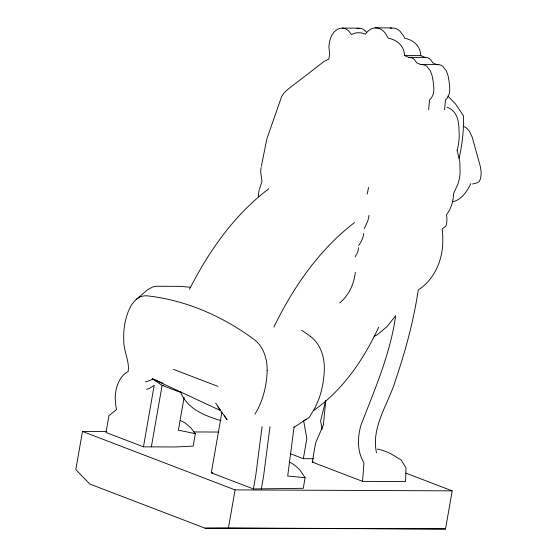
<?xml version="1.0" encoding="UTF-8"?>
<svg xmlns="http://www.w3.org/2000/svg" width="557" height="557" viewBox="0 0 557 557"><rect width="100%" height="100%" fill="white"/><g stroke="black" fill="none" stroke-linecap="round" stroke-linejoin="round"><path stroke-width="0.84" d="M377.43 449.06L379.679 449.569A121.83 81.698 -89.7 0 1 390.777 453.711L401.242 460.061L406.025 467.943L405.538 481.561L362.572 481.366L363.937 462.721C356.981 451.344 357.476 437.753 360.894 425.304C374.694 389.58 390.366 353.848 395.672 315.631L387.073 326.576L377.033 334.959L374.074 336.428M428.632 109.666L429.572 99.905L431.431 97.907L432.831 95.184A10.931 6.67 -88.3 0 0 433.833 89.649L433.819 88.486A48.793 29.765 -88.3 0 0 432.058 75.529L430.373 70.823L426.725 66.304A18.994 11.586 -88.3 0 0 422.171 64.577L420.995 64.64L416.768 62.857L414.54 59.731A16.696 10.186 -88.3 0 0 408.768 57.357L404.549 55.575C404.194 45.987 397.413 40.055 388.215 38.12L385.298 33.162L383.508 31.213A26.666 16.264 -88.3 0 0 377.326 27.982C372.466 27.147 367.933 30.287 365.392 34.221A42.151 25.713 -88.3 0 0 354.684 33.211L351.202 34.534L350.325 33.072A19.822 12.094 -88.3 0 0 344.63 28.498C338.343 26.555 332.78 32.069 330.802 37.577A18.179 11.091 -88.3 0 0 328.943 47.477L329.681 54.342L328.846 59.105L324.195 61.319L287.44 89.691L283.715 93.297L281.717 96.333L266.88 138.784L261.365 166.216M444.556 109.701L445.503 99.94L447.348 97.941L448.74 95.219A10.938 6.607 -88.2 0 0 449.743 89.684L449.729 88.521A48.8 29.486 -88.2 0 0 448.002 75.564L446.338 70.857L442.738 66.339A18.987 11.474 -88.2 0 0 438.234 64.619L420.995 64.64M325.727 400.936L323.366 424.921L315.589 443.052L312.268 462.101L362.572 481.366M262.089 426.641L255.705 475.88L253.421 488.949L303.259 488.294L305.104 477.704L300.223 470.54A49.274 33.044 -89.7 0 0 289.278 462.011M269.999 426.676L263.621 475.915L261.337 488.983M294.082 426.78L287.704 476.019L305.104 477.704M106.798 431.557L82.478 431.445L75.829 469.544L89.656 483.991L205.046 528.182L445.53 528.962L452.18 490.863L405.914 473.144M180.259 420.542A48.348 32.417 -89.7 0 1 185.857 423.529L190.954 427.971L195.34 433.694L193.168 446.129L175.448 446.972L143.455 446.832L154.192 385.312L149.081 388.633L146.366 389.301M151.365 446.867L162.101 385.347L152.548 378.851L150.299 380.417L145.391 381.9M184.123 397.266L178.386 430.164L195.34 433.694M253.421 488.949L211.305 472.816L221.895 412.159M205.046 528.182L228.433 527.994L235.082 489.895L82.478 431.445M313.661 458.731L303.349 458.683L306.865 438.554L303.635 420.786M369.131 215.267L367.773 221.038L364.236 228.697M325.608 400.782L320.595 420.862L322.134 429.322M259.36 189.484L262.013 181.297L260.704 172.461A19.996 13.41 -89.7 0 1 261.129 167.434M378.656 327.314C363.686 359.349 343.028 390.095 313.619 410.502M189.54 289.229C208.917 251.103 234.239 214.835 268.683 188.872M273.863 327.091C293.212 287.328 319.168 249.633 354.558 222.528M470.776 183.622C467.191 191.448 461.725 199.364 452.987 201.794M254.981 414.13L256.916 410.794A67.815 45.472 -89.7 0 0 267.158 370.537M355.143 256.895L357.462 252.711A14.009 9.392 -89.7 0 0 358.576 247.67M358.645 245.533L360.971 242.017L362.718 237.936A21.751 14.586 -89.7 0 0 363.818 233.439M190.654 287.287L180.496 286.347L156.413 286.235L152.834 286.904L147.689 289.675L134.822 300.669L131.18 305.403L128.34 311.405A49.336 33.086 -89.7 0 0 123.751 339.819C123.306 350.625 129.697 360.755 128.187 371.428C122.296 374.381 118.864 380.515 116.949 386.579A29.354 19.683 -89.7 0 0 115.202 398.081L115.814 405.844L116.636 409.513L108.949 415.682L106.018 432.49L143.455 446.832M339.77 302.897C346.461 297.354 351.112 289.584 353.549 281.285A39.255 26.325 -89.7 0 0 355.345 272.415M136.207 299.408C139.278 296.853 143.323 295.384 147.333 295.851A434.836 291.59 -89.7 0 1 254.556 339.833C263.753 346.99 267.346 359.258 267.137 370.537M294.068 427.289L309.316 417.332L315.492 406.979L318.778 399.237A68.191 45.73 -89.7 0 0 324.334 368.741C324.515 356.828 320.428 343.996 310.66 336.553M304.185 420.326L306.454 419.275M390.283 28.149L393.876 28.038A26.652 16.104 -88.2 0 1 399.996 31.269L403.324 35.537L404.647 38.175C413.816 40.111 420.465 46.099 420.793 55.623L424.97 57.406A16.689 10.082 -88.2 0 1 430.679 59.773L432.886 62.899L437.064 64.682L438.234 64.619M472.58 183.991L477.098 182.8L479.229 181.561L480.099 179.626A13.653 7.868 -87.6 0 0 481.164 172.05L480.378 166.634L472.273 137.342L469.635 131.591L466.933 128.43A24.362 14.029 -87.6 0 0 463.814 126.502M356.94 28.365L361.493 28.553A19.815 11.976 -88.2 0 1 366.652 32.459M375.139 27.85L391.71 27.913M404.549 55.575L420.793 55.623M408.768 57.357L425.722 57.378M342.332 28.08L359.216 28.156M163.821 385.353L162.101 385.347L181.491 392.776M193.634 431.94L218.817 432.051M312.268 462.101L313.981 462.108M211.305 472.816L212.892 472.823M235.082 489.895L452.18 490.863M228.433 527.994L445.53 528.962M173.471 369.361L217.926 386.384M221.052 420.667C204.586 415.717 187.152 408.97 180.371 391.731M290.482 453.753L303.349 458.683M162.923 383.202L152.548 378.851L220.481 410.572M447.863 96.076L455.57 103.985L463.612 116.023L463.313 129.043A103.88 60.845 -87.8 0 1 459.079 158.237M215.656 403.017L220.433 410.265M217.905 406.833L227.061 419.755L224.394 415.759M457.13 150.293L459.81 161.523L460.089 173.081A35.711 23.944 -89.7 0 1 457.931 184.075L453.502 193.669A27.279 18.29 -89.7 0 1 451.609 205.227L449.422 210.337L446.512 214.744L446.714 216.109A18.179 11.091 75.7 0 1 446.512 223.879L445.913 226.17L442.133 228.969L442.836 236.767L442.731 244.558A49.232 33.016 -89.7 0 1 440.127 259.499C436.563 271.67 429.127 283.067 418.272 289.898C413.663 320.553 405.677 350.311 395.7 379.707C388.695 403.519 370.844 426.759 376.497 452.709M301.609 330.224A482.494 323.547 -89.7 0 1 310.66 336.56M368.462 187.347A33.559 22.503 -89.7 0 1 367.126 194.052M258.281 196.802A24.877 16.682 -89.7 0 1 259.144 190.369M447.125 107.292A27.968 18.346 -88.1 0 1 452.402 110.377C459.588 116.643 458.815 127.414 459.253 136.096A42.151 28.268 -89.7 0 1 457.13 150.293"/></g></svg>
